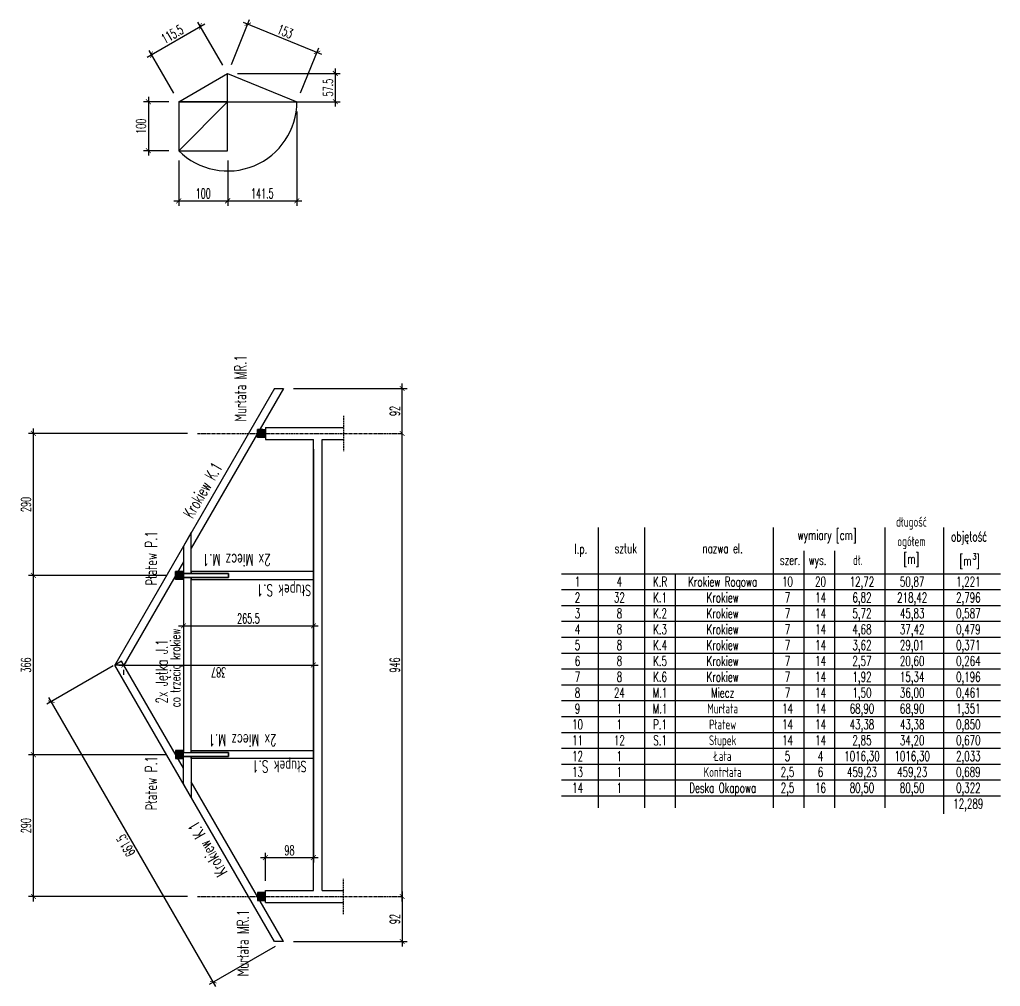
# Model space of a CAD drawing. Header units: millimetres. Extents: x -24587 to 33255, y -70862 to 32.
# Drawn here: x 28748 to 30750, y -56733 to -54758 of the extents above; entities that cross this region are included whole.
import ezdxf
from ezdxf.enums import TextEntityAlignment as Align

# ---------------------------------------------------------------- set-up
doc = ezdxf.new("R2010")
doc.units = ezdxf.units.MM
doc.header["$LTSCALE"] = 5
doc.linetypes.add('CENTER', pattern=[2, 1.25, -0.25, 0.25, -0.25])
doc.linetypes.add('DASHED2', pattern=[9.525, 6.35, -3.175])
doc.layers.get('Defpoints').update_dxf_attribs({"color": 251})
doc.layers.add('__NIEDRUK__', color=54, linetype='Continuous', plot=False)
for name, color, linetype in [('K-CIENKIE', 8, 'Continuous'), ('K-DREWNO', 33, 'Continuous'), ('K-OSIE', 9, 'CENTER'), ('K-POMOCNICZE', 9, 'DASHED2'), ('K-TEXT 2.4mm', 71, 'Continuous'), ('K-TEXT 2mm', 254, 'Continuous'), ('K-UWAGI', 1, 'Continuous'), ('K-WYMIARY', 1, 'Continuous')]:
    doc.layers.add(name, color=color, linetype=linetype)
doc.styles.add('text 2.4mm', font='romans.shx', dxfattribs={"width": 0.65})
doc.styles.add('text 2mm', font='romans.shx', dxfattribs={"width": 0.65})
doc.styles.add('WYM1', font='romanszb.shx', dxfattribs={"width": 0.6})
doc.dimstyles.new('CM100', dxfattribs={"dimscale": 5, "dimtxt": 2, "dimasz": 1, "dimexe": 1, "dimexo": 2, "dimgap": 0.5, "dimtad": 1, "dimrnd": 0.5, "dimdsep": 46, "dimtxsty": 'WYM1', "dimblk": 'OBLIQUE', "dimcen": 0, "dimdle": 1, "dimclrd": 253, "dimclre": 251, "dimclrt": 30, "dimadec": 0, "dimazin": 0, "dimtfac": 1, "dimtix": 1, "dimtmove": 0, "dimatfit": 0, "dimfxl": 1, "dimtfillclr": 256, "dimtolj": 1, "dimarcsym": 0})

# ---------------------------------------------------------------- blocks, each defined once
blk = doc.blocks.new('_ArchTick')
at = {"color": 0, "linetype": 'ByBlock', "const_width": 0.15}
blk.add_lwpolyline([(-0.5, -0.5), (0.5, 0.5)], dxfattribs=at)
blk = doc.blocks.new('*D437')
at = {"layer": 'Defpoints', "color": 0, "transparency": 16777216}
for p in [(29347.9, -55615.5), (29347.9, -56469.9), (29249.9, -56537.5)]:
    blk.add_point(p, dxfattribs=at)
at = {"layer": 'K-WYMIARY', "color": 251, "lineweight": -2, "transparency": 16777216}
for p, q in [((29347.9, -55635.5), (29347.9, -56479.9)), ((29249.9, -56517.5), (29249.9, -56459.9))]:
    blk.add_line(p, q, dxfattribs=at)
at = {"layer": 'K-WYMIARY', "color": 253, "lineweight": -2, "transparency": 16777216}
blk.add_line((29239.9, -56469.9), (29357.9, -56469.9), dxfattribs=at)
at = {"layer": 'K-WYMIARY', "color": 253, "lineweight": -2, "transparency": 16777216, "xscale": 10, "yscale": 10, "zscale": 10, "rotation": 180}
blk.add_blockref('_ArchTick', (29249.9, -56469.9), dxfattribs=at)
at = {"layer": 'K-WYMIARY', "color": 253, "lineweight": -2, "transparency": 16777216, "xscale": 10, "yscale": 10, "zscale": 10}
blk.add_blockref('_ArchTick', (29347.9, -56469.9), dxfattribs=at)
at = {"layer": 'K-WYMIARY', "color": 30, "transparency": 16777216, "insert": (29298.9, -56454.9), "char_height": 20, "attachment_point": 5, "style": 'WYM1'}
blk.add_mtext('\\A1;98', dxfattribs=at)
blk = doc.blocks.new('A$C76aa7286-flat-12')
h = blk.add_hatch()
h.set_pattern_fill('ACET-2D-ANGLE', color=256, scale=0.1)
h.set_pattern_definition([(360, (-18590.6931, 61215.1885), (4e-17, 0.6985), [0.508, -0.1905]), (90, (-18590.6931, 61215.1885), (-0.6985, 9e-17), [0.508, -0.1905])])
h.paths.add_polyline_path([(8, 8), (-8, 8), (-8, -8), (8, -8)])
blk.add_lwpolyline([(-8, -8), (8, -8), (8, 8), (-8, 8)], close=True)
blk = doc.blocks.new('*D438')
at = {"layer": 'Defpoints', "color": 0, "transparency": 16777216}
for p in [(28956.2, -56068.5), (28812.5, -56151.4), (29287, -56641.5)]:
    blk.add_point(p, dxfattribs=at)
at = {"layer": 'K-WYMIARY', "color": 251, "lineweight": -2, "transparency": 16777216}
for p, q in [((28938.9, -56078.5), (28803.9, -56156.4)), ((29269.7, -56651.5), (29134.7, -56729.4))]:
    blk.add_line(p, q, dxfattribs=at)
at = {"layer": 'K-WYMIARY', "color": 253, "lineweight": -2, "transparency": 16777216}
blk.add_line((29148.4, -56733.1), (28807.5, -56142.7), dxfattribs=at)
at = {"layer": 'K-WYMIARY', "color": 253, "lineweight": -2, "transparency": 16777216, "xscale": 10, "yscale": 10, "zscale": 10}
for p, rotation in [((28812.5, -56151.4), 120), ((29143.4, -56724.4), 299.9999999999999)]:
    blk.add_blockref('_ArchTick', p, dxfattribs=dict(at, rotation=rotation))
at = {"layer": 'K-WYMIARY', "color": 30, "transparency": 16777216, "insert": (28965, -56445.4), "char_height": 20, "attachment_point": 5, "rotation": 120, "style": 'WYM1'}
blk.add_mtext('\\A1;661.5', dxfattribs=at)
blk = doc.blocks.new('*D439')
at = {"layer": 'Defpoints', "color": 0, "transparency": 16777216}
for p in [(28960.8, -56076.5), (29347.9, -56076.5), (29347.9, -56076.5)]:
    blk.add_point(p, dxfattribs=at)
at = {"layer": 'K-WYMIARY', "color": 253, "lineweight": -2, "transparency": 16777216}
blk.add_line((28950.8, -56076.5), (29357.9, -56076.5), dxfattribs=at)
at = {"layer": 'K-WYMIARY', "color": 251, "lineweight": -2, "transparency": 16777216}
for p, q in [((28960.8, -56096.5), (28960.8, -56086.5)), ((29347.9, -56096.5), (29347.9, -56086.5))]:
    blk.add_line(p, q, dxfattribs=at)
at = {"layer": 'K-WYMIARY', "color": 253, "lineweight": -2, "transparency": 16777216, "xscale": 10, "yscale": 10, "zscale": 10, "rotation": 180}
blk.add_blockref('_ArchTick', (28960.8, -56076.5), dxfattribs=at)
at = {"layer": 'K-WYMIARY', "color": 253, "lineweight": -2, "transparency": 16777216, "xscale": 10, "yscale": 10, "zscale": 10}
blk.add_blockref('_ArchTick', (29347.9, -56076.5), dxfattribs=at)
at = {"layer": 'K-WYMIARY', "color": 30, "transparency": 16777216, "insert": (29154.4, -56091.5), "char_height": 20, "attachment_point": 5, "rotation": 180, "style": 'WYM1'}
blk.add_mtext('\\A1;387', dxfattribs=at)
blk = doc.blocks.new('*D458')
at = {"layer": 'Defpoints', "color": 0, "transparency": 16777216}
for p in [(28776.2, -56259.7), (29066.6, -56259.7), (29111, -56549.5)]:
    blk.add_point(p, dxfattribs=at)
at = {"layer": 'K-WYMIARY', "color": 251, "lineweight": -2, "transparency": 16777216}
for p, q in [((29046.6, -56259.7), (28766.2, -56259.7)), ((29091, -56549.5), (28766.2, -56549.5))]:
    blk.add_line(p, q, dxfattribs=at)
at = {"layer": 'K-WYMIARY', "color": 253, "lineweight": -2, "transparency": 16777216}
blk.add_line((28776.2, -56559.5), (28776.2, -56249.7), dxfattribs=at)
at = {"layer": 'K-WYMIARY', "color": 253, "lineweight": -2, "transparency": 16777216, "xscale": 10, "yscale": 10, "zscale": 10}
for p, rotation in [((28776.2, -56259.7), 90), ((28776.2, -56549.5), 270)]:
    blk.add_blockref('_ArchTick', p, dxfattribs=dict(at, rotation=rotation))
at = {"layer": 'K-WYMIARY', "color": 30, "transparency": 16777216, "insert": (28761.2, -56404.6), "char_height": 20, "attachment_point": 5, "rotation": 90, "style": 'WYM1'}
blk.add_mtext('\\A1;290', dxfattribs=at)
blk = doc.blocks.new('*D459')
at = {"layer": 'Defpoints', "color": 0, "transparency": 16777216}
for p in [(29529.1, -55603.5), (29529.1, -55603.5), (29529.1, -56549.5)]:
    blk.add_point(p, dxfattribs=at)
at = {"layer": 'K-WYMIARY', "color": 251, "lineweight": -2, "transparency": 16777216}
for p, q in [((29509.1, -55603.5), (29519.1, -55603.5)), ((29509.1, -56549.5), (29519.1, -56549.5))]:
    blk.add_line(p, q, dxfattribs=at)
at = {"layer": 'K-WYMIARY', "color": 253, "lineweight": -2, "transparency": 16777216}
blk.add_line((29529.1, -56559.5), (29529.1, -55593.5), dxfattribs=at)
at = {"layer": 'K-WYMIARY', "color": 253, "lineweight": -2, "transparency": 16777216, "xscale": 10, "yscale": 10, "zscale": 10}
for p, rotation in [((29529.1, -55603.5), 90), ((29529.1, -56549.5), 270)]:
    blk.add_blockref('_ArchTick', p, dxfattribs=dict(at, rotation=rotation))
at = {"layer": 'K-WYMIARY', "color": 30, "transparency": 16777216, "insert": (29514.1, -56076.5), "char_height": 20, "attachment_point": 5, "rotation": 90, "style": 'WYM1'}
blk.add_mtext('\\A1;946', dxfattribs=at)
blk = doc.blocks.new('*D464')
at = {"layer": 'Defpoints', "color": 0, "transparency": 16777216}
for p in [(28776.1, -55893.5), (29066.5, -55893.5), (29066.6, -56259.7)]:
    blk.add_point(p, dxfattribs=at)
at = {"layer": 'K-WYMIARY', "color": 253, "lineweight": -2, "transparency": 16777216}
blk.add_line((28776.1, -56269.7), (28776.1, -55883.5), dxfattribs=at)
at = {"layer": 'K-WYMIARY', "color": 251, "lineweight": -2, "transparency": 16777216}
for p, q in [((29046.5, -55893.5), (28766.1, -55893.5)), ((29046.6, -56259.7), (28766.1, -56259.7))]:
    blk.add_line(p, q, dxfattribs=at)
at = {"layer": 'K-WYMIARY', "color": 253, "lineweight": -2, "transparency": 16777216, "xscale": 10, "yscale": 10, "zscale": 10}
for p, rotation in [((28776.1, -55893.5), 90), ((28776.1, -56259.7), 270)]:
    blk.add_blockref('_ArchTick', p, dxfattribs=dict(at, rotation=rotation))
at = {"layer": 'K-WYMIARY', "color": 30, "transparency": 16777216, "insert": (28761.1, -56076.6), "char_height": 20, "attachment_point": 5, "rotation": 90, "style": 'WYM1'}
blk.add_mtext('\\A1;366', dxfattribs=at)
blk = doc.blocks.new('*D465')
at = {"layer": 'Defpoints', "color": 0, "transparency": 16777216}
for p in [(28776.1, -55603.5), (29111, -55603.5), (29066.5, -55893.5)]:
    blk.add_point(p, dxfattribs=at)
at = {"layer": 'K-WYMIARY', "color": 251, "lineweight": -2, "transparency": 16777216}
for p, q in [((29091, -55603.5), (28766.1, -55603.5)), ((29046.5, -55893.5), (28766.1, -55893.5))]:
    blk.add_line(p, q, dxfattribs=at)
at = {"layer": 'K-WYMIARY', "color": 253, "lineweight": -2, "transparency": 16777216}
blk.add_line((28776.1, -55903.5), (28776.1, -55593.5), dxfattribs=at)
at = {"layer": 'K-WYMIARY', "color": 253, "lineweight": -2, "transparency": 16777216, "xscale": 10, "yscale": 10, "zscale": 10}
for p, rotation in [((28776.1, -55603.5), 90), ((28776.1, -55893.5), 270)]:
    blk.add_blockref('_ArchTick', p, dxfattribs=dict(at, rotation=rotation))
at = {"layer": 'K-WYMIARY', "color": 30, "transparency": 16777216, "insert": (28761.1, -55748.5), "char_height": 20, "attachment_point": 5, "rotation": 90, "style": 'WYM1'}
blk.add_mtext('\\A1;290', dxfattribs=at)
blk = doc.blocks.new('*D492')
at = {"layer": 'Defpoints', "color": 0, "transparency": 16777216}
for p in [(29082.5, -55901.5), (29347.9, -55901.5), (29347.9, -55996.5)]:
    blk.add_point(p, dxfattribs=at)
at = {"layer": 'K-WYMIARY', "color": 251, "lineweight": -2, "transparency": 16777216}
for p, q in [((29082.5, -55921.5), (29082.5, -56006.5)), ((29347.9, -55921.5), (29347.9, -56006.5))]:
    blk.add_line(p, q, dxfattribs=at)
at = {"layer": 'K-WYMIARY', "color": 253, "lineweight": -2, "transparency": 16777216}
blk.add_line((29072.5, -55996.5), (29357.9, -55996.5), dxfattribs=at)
at = {"layer": 'K-WYMIARY', "color": 253, "lineweight": -2, "transparency": 16777216, "xscale": 10, "yscale": 10, "zscale": 10, "rotation": 180}
blk.add_blockref('_ArchTick', (29082.5, -55996.5), dxfattribs=at)
at = {"layer": 'K-WYMIARY', "color": 253, "lineweight": -2, "transparency": 16777216, "xscale": 10, "yscale": 10, "zscale": 10}
blk.add_blockref('_ArchTick', (29347.9, -55996.5), dxfattribs=at)
at = {"layer": 'K-WYMIARY', "color": 30, "transparency": 16777216, "insert": (29215.2, -55981.5), "char_height": 20, "attachment_point": 5, "style": 'WYM1'}
blk.add_mtext('\\A1;265.5', dxfattribs=at)
blk = doc.blocks.new('*D493')
at = {"layer": 'Defpoints', "color": 0, "transparency": 16777216}
for p in [(29287, -55511.5), (29529.1, -55511.5), (29529.1, -55603.5)]:
    blk.add_point(p, dxfattribs=at)
at = {"layer": 'K-WYMIARY', "color": 253, "lineweight": -2, "transparency": 16777216}
blk.add_line((29529.1, -55613.5), (29529.1, -55501.5), dxfattribs=at)
at = {"layer": 'K-WYMIARY', "color": 251, "lineweight": -2, "transparency": 16777216}
for p, q in [((29307, -55511.5), (29539.1, -55511.5)), ((29509.1, -55603.5), (29519.1, -55603.5))]:
    blk.add_line(p, q, dxfattribs=at)
at = {"layer": 'K-WYMIARY', "color": 253, "lineweight": -2, "transparency": 16777216, "xscale": 10, "yscale": 10, "zscale": 10}
for p, rotation in [((29529.1, -55511.5), 90), ((29529.1, -55603.5), 270)]:
    blk.add_blockref('_ArchTick', p, dxfattribs=dict(at, rotation=rotation))
at = {"layer": 'K-WYMIARY', "color": 30, "transparency": 16777216, "insert": (29514.1, -55557.5), "char_height": 20, "attachment_point": 5, "rotation": 90, "style": 'WYM1'}
blk.add_mtext('\\A1;92', dxfattribs=at)
blk = doc.blocks.new('*D494')
at = {"layer": 'Defpoints', "color": 0, "transparency": 16777216}
for p in [(29529.1, -56549.5), (29287, -56641.5), (29529.1, -56641.5)]:
    blk.add_point(p, dxfattribs=at)
at = {"layer": 'K-WYMIARY', "color": 253, "lineweight": -2, "transparency": 16777216}
blk.add_line((29529.1, -56539.5), (29529.1, -56651.5), dxfattribs=at)
at = {"layer": 'K-WYMIARY', "color": 251, "lineweight": -2, "transparency": 16777216}
for p, q in [((29509.1, -56549.5), (29519.1, -56549.5)), ((29307, -56641.5), (29539.1, -56641.5))]:
    blk.add_line(p, q, dxfattribs=at)
at = {"layer": 'K-WYMIARY', "color": 253, "lineweight": -2, "transparency": 16777216, "xscale": 10, "yscale": 10, "zscale": 10}
for p, rotation in [((29529.1, -56549.5), 90), ((29529.1, -56641.5), 270)]:
    blk.add_blockref('_ArchTick', p, dxfattribs=dict(at, rotation=rotation))
at = {"layer": 'K-WYMIARY', "color": 30, "transparency": 16777216, "insert": (29514.1, -56595.5), "char_height": 20, "attachment_point": 5, "rotation": 90, "style": 'WYM1'}
blk.add_mtext('\\A1;92', dxfattribs=at)
blk = doc.blocks.new('*D495')
at = {"layer": 'Defpoints', "color": 0, "transparency": 16777216}
for p in [(29172.8, -54868), (29169.1, -54925.8), (29392.6, -54925.8)]:
    blk.add_point(p, dxfattribs=at)
at = {"layer": 'K-WYMIARY', "color": 253, "lineweight": -2, "transparency": 16777216}
blk.add_line((29392.6, -54858), (29392.6, -54935.8), dxfattribs=at)
at = {"layer": 'K-WYMIARY', "color": 251, "lineweight": -2, "transparency": 16777216}
for p, q in [((29192.8, -54868), (29402.6, -54868)), ((29189.1, -54925.8), (29402.6, -54925.8))]:
    blk.add_line(p, q, dxfattribs=at)
at = {"layer": 'K-WYMIARY', "color": 253, "lineweight": -2, "transparency": 16777216, "xscale": 10, "yscale": 10, "zscale": 10}
for p, rotation in [((29392.6, -54868), 90), ((29392.6, -54925.8), 270)]:
    blk.add_blockref('_ArchTick', p, dxfattribs=dict(at, rotation=rotation))
at = {"layer": 'K-WYMIARY', "color": 30, "transparency": 16777216, "insert": (29377.6, -54896.9), "char_height": 20, "attachment_point": 5, "rotation": 90, "style": 'WYM1'}
blk.add_mtext('\\A1;57.5', dxfattribs=at)
blk = doc.blocks.new('*D496')
at = {"layer": 'Defpoints', "color": 0, "transparency": 16777216}
for p in [(29117.2, -54771.8), (29172.8, -54868), (29072.8, -54925.8)]:
    blk.add_point(p, dxfattribs=at)
at = {"layer": 'K-WYMIARY', "color": 253, "lineweight": -2, "transparency": 16777216}
blk.add_line((29008.6, -54834.6), (29125.9, -54766.8), dxfattribs=at)
at = {"layer": 'K-WYMIARY', "color": 251, "lineweight": -2, "transparency": 16777216}
for p, q in [((29162.8, -54850.7), (29112.2, -54763.2)), ((29062.8, -54908.5), (29012.2, -54820.9))]:
    blk.add_line(p, q, dxfattribs=at)
at = {"layer": 'K-WYMIARY', "color": 253, "lineweight": -2, "transparency": 16777216, "xscale": 10, "yscale": 10, "zscale": 10}
for p, rotation in [((29117.2, -54771.8), 30.00000000000012), ((29017.2, -54829.6), 210.0000000000001)]:
    blk.add_blockref('_ArchTick', p, dxfattribs=dict(at, rotation=rotation))
at = {"layer": 'K-WYMIARY', "color": 30, "transparency": 16777216, "insert": (29059.7, -54787.7), "char_height": 20, "attachment_point": 5, "rotation": 30, "style": 'WYM1'}
blk.add_mtext('\\A1;115.5', dxfattribs=at)
blk = doc.blocks.new('*D497')
at = {"layer": 'Defpoints', "color": 0, "transparency": 16777216}
for p in [(29355.4, -54824.9), (29172.8, -54868), (29314.2, -54925.8)]:
    blk.add_point(p, dxfattribs=at)
at = {"layer": 'K-WYMIARY', "color": 251, "lineweight": -2, "transparency": 16777216}
for p, q in [((29180.3, -54849.5), (29217.7, -54757.9)), ((29321.8, -54907.3), (29359.1, -54815.7))]:
    blk.add_line(p, q, dxfattribs=at)
at = {"layer": 'K-WYMIARY', "color": 253, "lineweight": -2, "transparency": 16777216}
blk.add_line((29204.7, -54763.4), (29364.6, -54828.7), dxfattribs=at)
at = {"layer": 'K-WYMIARY', "color": 253, "lineweight": -2, "transparency": 16777216, "xscale": 10, "yscale": 10, "zscale": 10}
for p, rotation in [((29213.9, -54767.2), 157.7923457014027), ((29355.4, -54824.9), 337.7923457014027)]:
    blk.add_blockref('_ArchTick', p, dxfattribs=dict(at, rotation=rotation))
at = {"layer": 'K-WYMIARY', "color": 30, "transparency": 16777216, "insert": (29290.3, -54782.2), "char_height": 20, "attachment_point": 5, "rotation": 337.7923, "style": 'WYM1'}
blk.add_mtext('\\A1;153', dxfattribs=at)
blk = doc.blocks.new('*D498')
at = {"layer": 'Defpoints', "color": 0, "transparency": 16777216}
for p in [(29072.8, -55025.8), (29172.8, -55025.8), (29172.8, -55128.2)]:
    blk.add_point(p, dxfattribs=at)
at = {"layer": 'K-WYMIARY', "color": 251, "lineweight": -2, "transparency": 16777216}
for p, q in [((29072.8, -55045.8), (29072.8, -55138.2)), ((29172.8, -55045.8), (29172.8, -55138.2))]:
    blk.add_line(p, q, dxfattribs=at)
at = {"layer": 'K-WYMIARY', "color": 253, "lineweight": -2, "transparency": 16777216}
blk.add_line((29062.8, -55128.2), (29182.8, -55128.2), dxfattribs=at)
at = {"layer": 'K-WYMIARY', "color": 253, "lineweight": -2, "transparency": 16777216, "xscale": 10, "yscale": 10, "zscale": 10, "rotation": 180}
blk.add_blockref('_ArchTick', (29072.8, -55128.2), dxfattribs=at)
at = {"layer": 'K-WYMIARY', "color": 253, "lineweight": -2, "transparency": 16777216, "xscale": 10, "yscale": 10, "zscale": 10}
blk.add_blockref('_ArchTick', (29172.8, -55128.2), dxfattribs=at)
at = {"layer": 'K-WYMIARY', "color": 30, "transparency": 16777216, "insert": (29122.8, -55113.2), "char_height": 20, "attachment_point": 5, "style": 'WYM1'}
blk.add_mtext('\\A1;100', dxfattribs=at)
blk = doc.blocks.new('*D499')
at = {"layer": 'Defpoints', "color": 0, "transparency": 16777216}
for p in [(29072.8, -54925.8), (29010.9, -55025.8), (29072.8, -55025.8)]:
    blk.add_point(p, dxfattribs=at)
at = {"layer": 'K-WYMIARY', "color": 251, "lineweight": -2, "transparency": 16777216}
for p, q in [((29052.8, -54925.8), (29000.9, -54925.8)), ((29052.8, -55025.8), (29000.9, -55025.8))]:
    blk.add_line(p, q, dxfattribs=at)
at = {"layer": 'K-WYMIARY', "color": 253, "lineweight": -2, "transparency": 16777216}
blk.add_line((29010.9, -54915.8), (29010.9, -55035.8), dxfattribs=at)
at = {"layer": 'K-WYMIARY', "color": 253, "lineweight": -2, "transparency": 16777216, "xscale": 10, "yscale": 10, "zscale": 10}
for p, rotation in [((29010.9, -54925.8), 90), ((29010.9, -55025.8), 270)]:
    blk.add_blockref('_ArchTick', p, dxfattribs=dict(at, rotation=rotation))
at = {"layer": 'K-WYMIARY', "color": 30, "transparency": 16777216, "insert": (28995.9, -54975.8), "char_height": 20, "attachment_point": 5, "rotation": 90, "style": 'WYM1'}
blk.add_mtext('\\A1;100', dxfattribs=at)
blk = doc.blocks.new('*D500')
at = {"layer": 'Defpoints', "color": 0, "transparency": 16777216}
for p in [(29314.2, -54925.8), (29172.8, -55025.8), (29314.2, -55128.2)]:
    blk.add_point(p, dxfattribs=at)
at = {"layer": 'K-WYMIARY', "color": 251, "lineweight": -2, "transparency": 16777216}
for p, q in [((29314.2, -54945.8), (29314.2, -55138.2)), ((29172.8, -55045.8), (29172.8, -55138.2))]:
    blk.add_line(p, q, dxfattribs=at)
at = {"layer": 'K-WYMIARY', "color": 253, "lineweight": -2, "transparency": 16777216}
blk.add_line((29162.8, -55128.2), (29324.2, -55128.2), dxfattribs=at)
at = {"layer": 'K-WYMIARY', "color": 253, "lineweight": -2, "transparency": 16777216, "xscale": 10, "yscale": 10, "zscale": 10, "rotation": 180}
blk.add_blockref('_ArchTick', (29172.8, -55128.2), dxfattribs=at)
at = {"layer": 'K-WYMIARY', "color": 253, "lineweight": -2, "transparency": 16777216, "xscale": 10, "yscale": 10, "zscale": 10}
blk.add_blockref('_ArchTick', (29314.2, -55128.2), dxfattribs=at)
at = {"layer": 'K-WYMIARY', "color": 30, "transparency": 16777216, "insert": (29243.5, -55113.2), "char_height": 20, "attachment_point": 5, "style": 'WYM1'}
blk.add_mtext('\\A1;141.5', dxfattribs=at)

msp = doc.modelspace()

# ---------------------------------------------------------------- linework, layer by layer
at = {"layer": '__NIEDRUK__'}
for points in [[(28956.192, -56068.46), (28942.336, -56076.46)], [(28960.811, -56076.46), (28956.192, -56068.46)]]:
    msp.add_lwpolyline(points, dxfattribs=at)
at = {"layer": 'K-CIENKIE'}
for p, q in [((29249.897, -55591.46), (29409.589, -55591.46)), ((29249.897, -55615.46), (29347.897, -55615.46)), ((29347.897, -56537.46), (29347.897, -55615.46)), ((29365.897, -56537.46), (29365.897, -55615.46)), ((29930.084, -56368.365), (29930.084, -55795.254)), ((30024.429, -56368.365), (30024.429, -55795.254)), ((30287.149, -56368.365), (30287.149, -55795.254)), ((30515.164, -56368.365), (30515.164, -55795.254)), ((30634.694, -56380.619), (30634.694, -55795.254)), ((30349.91, -56368.365), (30349.91, -55843.457)), ((30412.672, -56368.365), (30412.672, -55843.457)), ((30087.096, -56368.365), (30087.096, -55890.004)), ((29249.897, -56537.46), (29347.897, -56537.46)), ((29365.897, -56537.46), (29409.589, -56537.46)), ((29249.897, -56561.46), (29409.589, -56561.46))]:
    msp.add_line(p, q, dxfattribs=at)
for points in [[(29249.897, -55591.46), (29249.897, -55615.46)], [(29365.897, -55615.46), (29409.589, -55615.46)], [(29854.579, -55890.004), (30750.464, -55890.004)], [(29854.579, -55922.412), (30750.464, -55922.412)], [(29854.579, -55954.821), (30750.464, -55954.821)], [(29854.579, -55987.229), (30750.464, -55987.229)], [(29854.579, -56019.637), (30750.464, -56019.637)], [(29854.579, -56052.045), (30750.464, -56052.045)], [(29854.579, -56084.453), (30750.464, -56084.453)], [(29854.579, -56116.861), (30750.464, -56116.861)], [(29854.579, -56149.269), (30750.464, -56149.269)], [(29854.579, -56181.677), (30750.464, -56181.677)], [(29854.579, -56214.085), (30750.464, -56214.085)], [(29854.579, -56246.493), (30750.464, -56246.493)], [(29854.579, -56278.902), (30750.464, -56278.902)], [(29854.579, -56311.31), (30750.464, -56311.31)], [(29854.579, -56343.718), (30750.464, -56343.718)], [(29249.897, -56561.46), (29249.897, -56537.46)]]:
    msp.add_lwpolyline(points, dxfattribs=at)
at = {"layer": 'K-DREWNO'}
for points in [[(29268.538, -55511.46), (28942.336, -56076.46)], [(29287.014, -55511.46), (29098.466, -55838.035)], [(29268.538, -55511.46), (29287.014, -55511.46)], [(29082.466, -55865.747), (28960.811, -56076.46)], [(28960.811, -56076.46), (28942.336, -56076.46)], [(29268.538, -56641.46), (28942.336, -56076.46)], [(29082.466, -56287.173), (28960.811, -56076.46)], [(29287.014, -56641.46), (29098.466, -56314.886)], [(29287.014, -56641.46), (29268.538, -56641.46)]]:
    msp.add_lwpolyline(points, dxfattribs=at)
for points in [[(29082.466, -55833.747), (29082.466, -55889.46), (29098.466, -55889.46), (29098.466, -55806.035)], [(29347.782, -55901.46), (29347.782, -55885.46), (29098.466, -55885.46), (29098.466, -55889.46), (29174.39, -55889.46), (29174.39, -55897.46), (29098.466, -55897.46), (29098.466, -55901.46)], [(29082.466, -55897.46), (29174.39, -55897.46), (29174.39, -55889.46), (29082.466, -55889.46)], [(29082.466, -55897.46), (29082.466, -56255.46), (29098.466, -56255.46), (29098.466, -55897.46)], [(29082.466, -56255.46), (29174.39, -56255.46), (29174.39, -56263.46), (29082.466, -56263.46)], [(29082.466, -56319.173), (29082.466, -56263.46), (29098.466, -56263.46), (29098.466, -56346.886)], [(29347.782, -56251.46), (29347.782, -56267.46), (29098.466, -56267.46), (29098.466, -56263.46), (29174.39, -56263.46), (29174.39, -56255.46), (29098.466, -56255.46), (29098.466, -56251.46)]]:
    msp.add_lwpolyline(points, close=True, dxfattribs=at)
at = {"layer": 'K-OSIE'}
for p, q in [((29111.016, -55603.46), (29529.118, -55603.46)), ((29111.016, -56549.46), (29529.118, -56549.46))]:
    msp.add_line(p, q, dxfattribs=at)
at = {"layer": 'K-POMOCNICZE', "ltscale": 0.1}
for points in [[(29409.589, -55567.46), (29409.589, -55639.46)], [(29409.589, -56585.46), (29409.589, -56513.46)]]:
    msp.add_lwpolyline(points, dxfattribs=at)
at = {"layer": 'K-UWAGI'}
for points in [[(29072.78, -54925.776), (29172.78, -54868.041)], [(29072.78, -54925.776), (29172.78, -54925.776), (29172.78, -54868.041)], [(29172.78, -54868.041), (29314.202, -54925.776)], [(29172.78, -54925.776), (29072.78, -55025.776)], [(29172.78, -54925.776), (29314.202, -54925.776)]]:
    msp.add_lwpolyline(points, dxfattribs=at)
msp.add_lwpolyline([(29172.78, -54925.776), (29072.78, -54925.776), (29072.78, -55025.776), (29172.78, -55025.776)], close=True, dxfattribs=at)
msp.add_arc((29172.78, -54925.776), 141.421, 225, 360, dxfattribs=at)

# ---------------------------------------------------------------- block references
at = {"layer": 'K-DREWNO', "xscale": -1, "rotation": 90}
for p in [(29241.897, -55603.46), (29074.466, -55893.46)]:
    msp.add_blockref('A$C76aa7286-flat-12', p, dxfattribs=at)
at = {"layer": 'K-DREWNO', "rotation": 90.00000000000001}
for p in [(29074.466, -56259.46), (29241.897, -56549.46)]:
    msp.add_blockref('A$C76aa7286-flat-12', p, dxfattribs=at)

# ---------------------------------------------------------------- texts
at = {"layer": 'K-TEXT 2.4mm', "style": 'text 2.4mm', "width": 0.65}
for s, rotation, p in [('Murłata MR.1', 90, (29218.109, -55579.316)), ('Krokiew K.1', 60, (29107.283, -55782.56)), ('Płatew P.1', 90, (29035.729, -55913.905)), ('2x Miecz M.1', 180, (29260.769, -55842.915)), ('Słupek S.1', 180, (29343.162, -55904.753)), ('2x Jętka J.1', 90, (29057.396, -56155.365)), ('2x Miecz M.1', 180, (29272.671, -56210.928)), ('Płatew P.1', 90, (29035.729, -56373.185)), ('Słupek S.1', 180, (29334, -56264.539)), ('Krokiew K.1', 120, (29179.239, -56496.463)), ('Murłata MR.1', 90, (29223.141, -56712.58))]:
    msp.add_text(s, height=24, rotation=rotation, dxfattribs=at).set_placement(p, align=Align.BOTTOM_LEFT)
at = {"layer": 'K-TEXT 2.4mm', "style": 'text 2mm', "width": 0.65}
for s, p in [('długość', (30568.816, -55799.924)), ('wymiary [cm]', (30396.875, -55826.951)), ('sztuk', (29985.601, -55854.134)), ('nazwa el.', (30183.332, -55854.134)), ('ogółem', (30568.816, -55839.728)), ('l.p.', (29894.031, -55855.092)), ('[m]', (30568.816, -55875.448)), ('szer.', (30321.201, -55878.116)), ('wys.', (30377.362, -55878.116)), ('dł.', (30459.262, -55878.116))]:
    msp.add_text(s, height=20, dxfattribs=at).set_placement(p, align=Align.BOTTOM_CENTER)
for s, height, p in [('objętość', 20, (30686.67, -55813.952)), ('[m ] ', 20, (30692.087, -55863.366)), ('3', 12, (30697.655, -55854.935)), ('1', 20, (29887.087, -55906.208)), ('2', 20, (29887.087, -55938.617)), ('3', 20, (29887.087, -55971.025)), ('4', 20, (29887.087, -56003.433)), ('5', 20, (29887.087, -56035.841)), ('6', 20, (29887.087, -56068.249)), ('7', 20, (29887.087, -56100.657)), ('8', 20, (29887.087, -56133.065)), ('9', 20, (29887.087, -56165.473)), ('10', 20, (29887.087, -56197.881)), ('11', 20, (29887.087, -56230.289)), ('12', 20, (29887.087, -56262.697)), ('13', 20, (29887.087, -56295.106)), ('14', 20, (29887.087, -56327.514)), ('12,289', 20, (30684.99, -56359.922))]:
    msp.add_text(s, height=height, dxfattribs=at).set_placement(p, align=Align.MIDDLE_CENTER)
at = {"layer": 'K-TEXT 2mm', "style": 'text 2mm', "width": 0.65}
for s, p in [('4', (29972.559, -55906.208)), ('K.R', (30055.631, -55906.208)), ('Krokiew Rogowa', (30183.457, -55906.208)), ('10', (30315.817, -55906.208)), ('20', (30383.28, -55906.208)), ('12,72', (30467.869, -55906.208)), ('50,87', (30570.361, -55906.208)), ('1,221', (30684.99, -55906.208)), ('32', (29972.559, -55938.617)), ('K.1', (30055.631, -55938.617)), ('Krokiew', (30183.457, -55938.617)), ('7', (30315.817, -55938.617)), ('14', (30383.28, -55938.617)), ('6,82', (30467.869, -55938.617)), ('218,42', (30570.361, -55938.617)), ('2,796', (30684.99, -55938.617)), ('8', (29972.559, -55971.025)), ('K.2', (30055.631, -55971.025)), ('Krokiew', (30183.457, -55971.025)), ('7', (30315.817, -55971.025)), ('14', (30383.28, -55971.025)), ('5,72', (30467.869, -55971.025)), ('45,83', (30570.361, -55971.025)), ('0,587', (30684.99, -55971.025)), ('8', (29972.559, -56003.433)), ('K.3', (30055.631, -56003.433)), ('Krokiew', (30183.457, -56003.433)), ('7', (30315.817, -56003.433)), ('14', (30383.28, -56003.433)), ('4,68', (30467.869, -56003.433)), ('37,42', (30570.361, -56003.433)), ('0,479', (30684.99, -56003.433)), ('8', (29972.559, -56035.841)), ('K.4', (30055.631, -56035.841)), ('Krokiew', (30183.457, -56035.841)), ('7', (30315.817, -56035.841)), ('14', (30383.28, -56035.841)), ('3,62', (30467.869, -56035.841)), ('29,01', (30570.361, -56035.841)), ('0,371', (30684.99, -56035.841)), ('8', (29972.559, -56068.249)), ('K.5', (30055.631, -56068.249)), ('Krokiew', (30183.457, -56068.249)), ('7', (30315.817, -56068.249)), ('14', (30383.28, -56068.249)), ('2,57', (30467.869, -56068.249)), ('20,60', (30570.361, -56068.249)), ('0,264', (30684.99, -56068.249)), ('8', (29972.559, -56100.657)), ('K.6', (30055.631, -56100.657)), ('Krokiew', (30183.457, -56100.657)), ('7', (30315.817, -56100.657)), ('14', (30383.28, -56100.657)), ('1,92', (30467.869, -56100.657)), ('15,34', (30570.361, -56100.657)), ('0,196', (30684.99, -56100.657)), ('24', (29972.559, -56133.065)), ('M.1', (30055.631, -56133.065)), ('Miecz', (30183.457, -56133.065)), ('7', (30315.817, -56133.065)), ('14', (30383.28, -56133.065)), ('1,50', (30467.869, -56133.065)), ('36,00', (30570.361, -56133.065)), ('0,461', (30684.99, -56133.065)), ('1', (29972.559, -56165.473)), ('M.1', (30055.631, -56165.473)), ('Murłata', (30183.457, -56165.473)), ('14', (30315.817, -56165.473)), ('14', (30383.28, -56165.473)), ('68,90', (30467.869, -56165.473)), ('68,90', (30570.361, -56165.473)), ('1,351', (30684.99, -56165.473)), ('1', (29972.559, -56197.881)), ('P.1', (30055.631, -56197.881)), ('Płatew', (30183.457, -56197.881)), ('14', (30315.817, -56197.881)), ('14', (30383.28, -56197.881)), ('43,38', (30467.869, -56197.881)), ('43,38', (30570.361, -56197.881)), ('0,850', (30684.99, -56197.881)), ('12', (29972.559, -56230.289)), ('S.1', (30055.631, -56230.289)), ('Słupek', (30183.457, -56230.289)), ('14', (30315.817, -56230.289)), ('14', (30383.28, -56230.289)), ('2,85', (30467.869, -56230.289)), ('34,20', (30570.361, -56230.289)), ('0,670', (30684.99, -56230.289)), ('1', (29972.559, -56262.697)), ('Łata', (30183.457, -56262.697)), ('5', (30315.817, -56262.697)), ('4', (30383.28, -56262.697)), ('1016,30', (30467.869, -56262.697)), ('1016,30', (30570.361, -56262.697)), ('2,033', (30684.99, -56262.697)), ('1', (29972.559, -56295.106)), ('Kontrłata', (30183.457, -56295.106)), ('2,5', (30315.817, -56295.106)), ('6', (30383.28, -56295.106)), ('459,23', (30467.869, -56295.106)), ('459,23', (30570.361, -56295.106)), ('0,689', (30684.99, -56295.106)), ('1', (29972.559, -56327.514)), ('Deska Okapowa', (30183.457, -56327.514)), ('2,5', (30315.817, -56327.514)), ('16', (30383.28, -56327.514)), ('80,50', (30467.869, -56327.514)), ('80,50', (30570.361, -56327.514)), ('0,322', (30684.99, -56327.514))]:
    msp.add_text(s, height=20, dxfattribs=at).set_placement(p, align=Align.MIDDLE_CENTER)
msp.add_text('co trzecią krokiew', height=20, rotation=90, dxfattribs=at).set_placement((29075.922, -56162.797))

# ---------------------------------------------------------------- dimensions: what is measured, and where the dimension line sits
at = {"layer": 'K-WYMIARY'}
for p1, p2, distance, picture, middle in [((29072.78, -54925.776), (29172.78, -54868.041), 111.096, '*D496', (29059.732, -54787.706)), ((29172.78, -54868.041), (29314.202, -54925.776), 108.919, '*D497', (29290.328, -54782.182)), ((29287.014, -56641.46), (28956.192, -56068.46), 165.876, '*D438', (28964.959, -56445.398))]:
    dim = msp.add_aligned_dim(p1=p1, p2=p2, distance=distance, dimstyle='CM100', override={"dimscale": 10, "dimblk": 'ArchTick'}, dxfattribs=at)
    dim.commit()
    dim.dimension.update_dxf_attribs({"geometry": picture, "text_midpoint": middle})
for base, p1, p2, angle, override, picture, middle in [((29392.6216, -54925.77628), (29172.78026, -54868.04125), (29169.0572, -54925.77628), 90, {"dimscale": 10, "dimblk": 'ArchTick'}, '*D495', (29377.6216, -54896.90877)), ((29010.861, -55025.776), (29072.78, -54925.776), (29072.78, -55025.776), 90, {"dimscale": 10, "dimblk": 'ArchTick'}, '*D499', (28995.861, -54975.776)), ((29529.118, -55511.46), (29529.118, -55603.46), (29287.014, -55511.46), 90, {"dimscale": 10, "dimblk": 'ArchTick', "dimtmove": 1}, '*D493', (29514.118, -55557.46)), ((28776.13, -55603.46), (29066.466, -55893.46), (29111.016, -55603.46), 90, {"dimscale": 10, "dimblk": 'ArchTick', "dimtmove": 1}, '*D465', (28761.13, -55748.46)), ((29529.118, -55603.46), (29529.118, -56549.46), (29529.118, -55603.46), 90, {"dimscale": 10, "dimblk": 'ArchTick'}, '*D459', (29514.118, -56076.46)), ((29347.897, -56469.867), (29249.897, -56537.46), (29347.897, -55615.46), 180, {"dimscale": 10, "dimblk": 'ArchTick'}, '*D437', (29298.897, -56454.867)), ((28776.13, -55893.46), (29066.581, -56259.66), (29066.466, -55893.46), 90, {"dimscale": 10, "dimblk": 'ArchTick', "dimtmove": 1}, '*D464', (28761.13, -56076.56)), ((29347.897, -56076.46), (28960.811, -56076.46), (29347.897, -56076.46), 180, {"dimscale": 10, "dimblk": 'ArchTick'}, '*D439', (29154.354, -56091.46)), ((28776.246, -56259.66), (29111.016, -56549.46), (29066.581, -56259.66), 90, {"dimscale": 10, "dimblk": 'ArchTick'}, '*D458', (28761.246, -56404.56)), ((29529.118, -56641.46), (29529.118, -56549.46), (29287.014, -56641.46), 90, {"dimscale": 10, "dimblk": 'ArchTick', "dimtmove": 1}, '*D494', (29514.118, -56595.46))]:
    dim = msp.add_linear_dim(base=base, p1=p1, p2=p2, angle=angle, dimstyle='CM100', override=override, dxfattribs=at)
    dim.commit()
    dim.dimension.update_dxf_attribs({"geometry": picture, "text_midpoint": middle})
for base, p1, p2, override, picture, middle in [((29314.202, -55128.248), (29172.78, -55025.776), (29314.202, -54925.776), {"dimscale": 10, "dimblk": 'ArchTick', "dimtmove": 1}, '*D500', (29243.491, -55113.248)), ((29172.78, -55128.248), (29072.78, -55025.776), (29172.78, -55025.776), {"dimscale": 10, "dimblk": 'ArchTick'}, '*D498', (29122.78, -55113.248)), ((29347.897, -55996.474), (29082.466, -55901.46), (29347.897, -55901.46), {"dimscale": 10, "dimblk": 'ArchTick'}, '*D492', (29215.182, -55981.474))]:
    dim = msp.add_linear_dim(base=base, p1=p1, p2=p2, dimstyle='CM100', override=override, dxfattribs=at)
    dim.commit()
    dim.dimension.update_dxf_attribs({"geometry": picture, "text_midpoint": middle})

doc.saveas('drawing.dxf')
